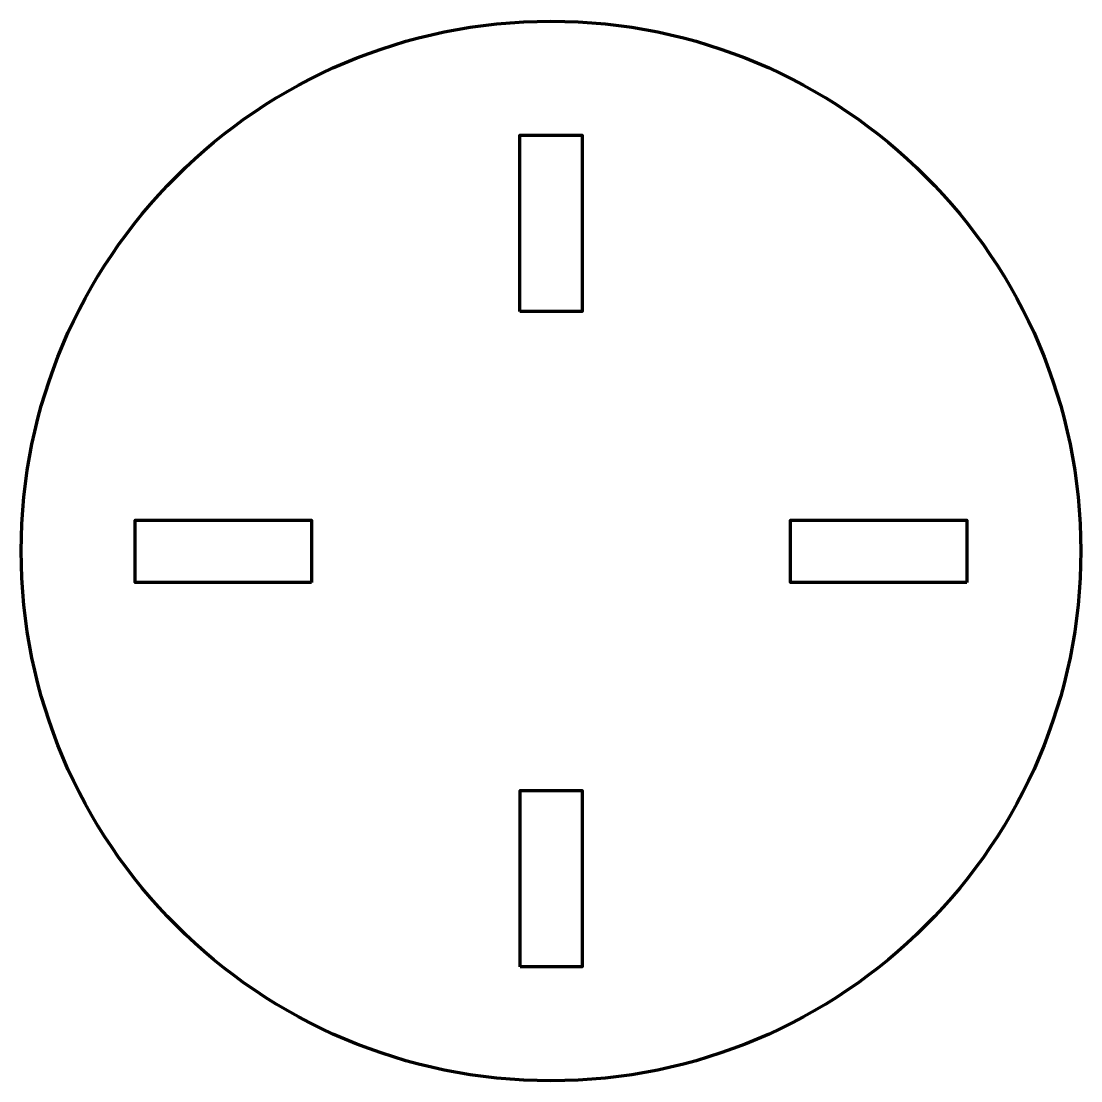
# Model space of a CAD drawing. Header units: inches. Extents: x 17.9 to 30.1, y -30.1 to -17.9.
import ezdxf

# ---------------------------------------------------------------- set-up
doc = ezdxf.new("R2010")
doc.units = ezdxf.units.IN
doc.header["$MEASUREMENT"] = 0
doc.layers.add('Outline', color=7, linetype='Continuous', lineweight=0)
doc.layers.add('Pocket', color=7, linetype='Continuous', lineweight=0)

msp = doc.modelspace()

# ---------------------------------------------------------------- linework, layer by layer
at = {"layer": 'Outline', "color": 250, "lineweight": 211, "true_color": 0x231f20}
msp.add_circle((23.998, -23.996), 6.063, dxfattribs=at)
at = {"layer": 'Pocket', "color": 250, "lineweight": 211, "true_color": 0x231f20}
for points in [[(23.643, -21.256), (23.643, -19.236), (24.353, -19.236), (24.353, -21.256)], [(21.258, -24.355), (19.238, -24.355), (19.238, -23.645), (21.258, -23.645)], [(28.758, -24.355), (26.738, -24.355), (26.738, -23.645), (28.758, -23.645)], [(23.645, -28.756), (23.645, -26.736), (24.355, -26.736), (24.355, -28.756)]]:
    msp.add_lwpolyline(points, close=True, dxfattribs=at)

doc.saveas('drawing.dxf')
